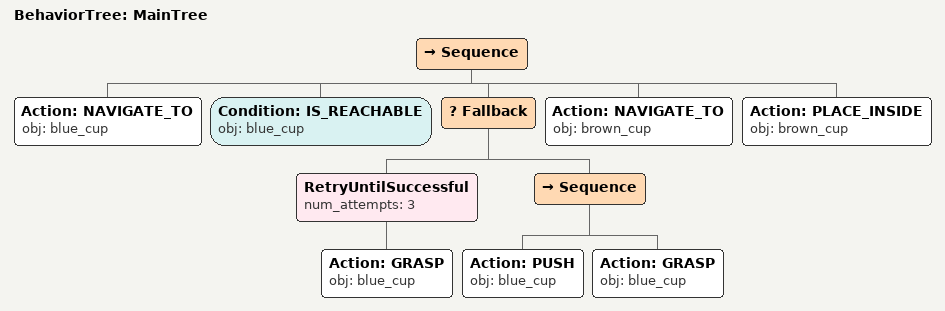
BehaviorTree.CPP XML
<root main_tree_to_execute="MainTree">
  <BehaviorTree ID="MainTree">
    <Sequence>
      <!-- Navigate to blue_cup -->
      <Action ID="NAVIGATE_TO" obj="blue_cup" />
      <!-- Check blue_cup is reachable before GRASP -->
      <Condition ID="IS_REACHABLE" obj="blue_cup" />
      <!-- Fallback: if GRASP blue_cup fails, try alternative to reposition -->
      <Fallback>
        <!-- Retry GRASP blue_cup up to 3 attempts -->
        <RetryUntilSuccessful num_attempts="3">
          <!-- Grasp blue_cup -->
          <Action ID="GRASP" obj="blue_cup" />
        </RetryUntilSuccessful>
        <Sequence>
          <!-- Push blue_cup forward toward front edge of table -->
          <Action ID="PUSH" obj="blue_cup" />
          <!-- Grasp blue_cup -->
          <Action ID="GRASP" obj="blue_cup" />
        </Sequence>
      </Fallback>
      <!-- Navigate to brown_cup -->
      <Action ID="NAVIGATE_TO" obj="brown_cup" />
      <!-- Place inside brown_cup -->
      <Action ID="PLACE_INSIDE" obj="brown_cup" />
    </Sequence>
  </BehaviorTree>
</root>
